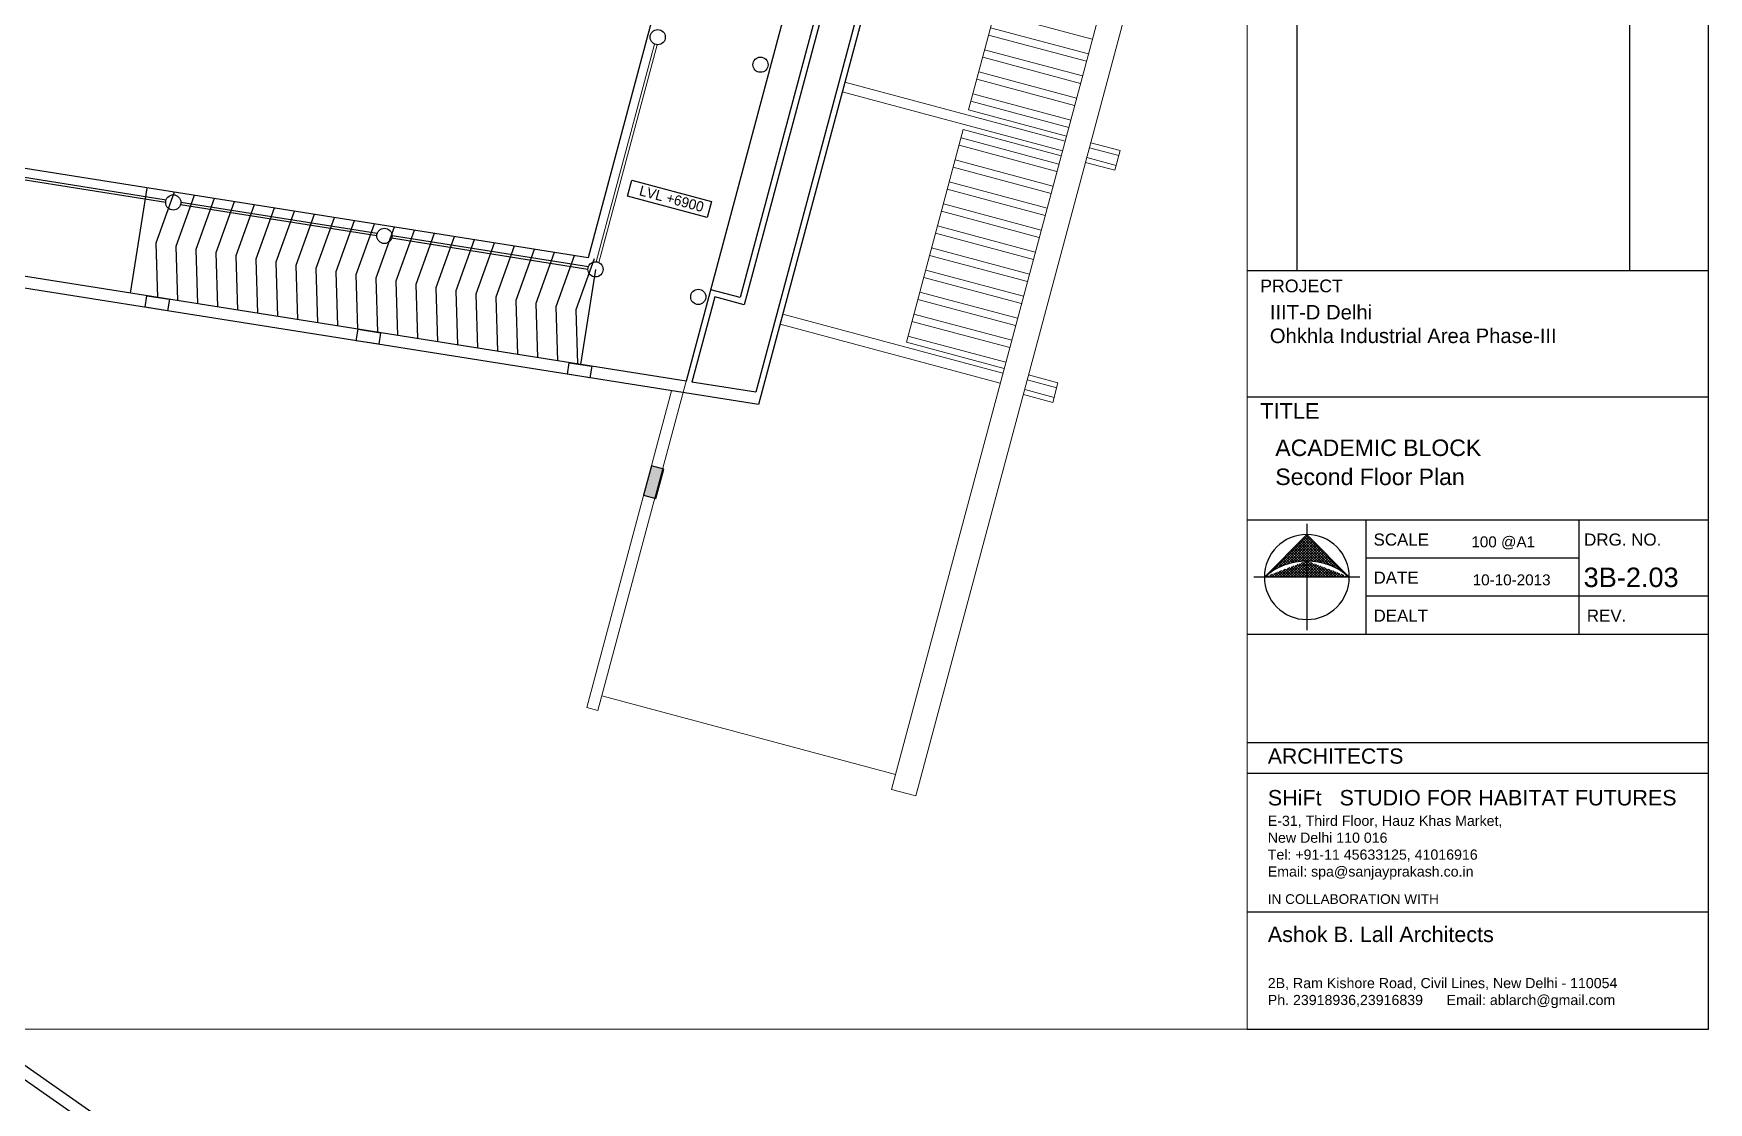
# Model space of a CAD drawing. Header units: millimetres. Extents: x 897770 to 1185420, y -692043 to -233237.
# Drawn here: x 948110 to 981185, y -473146 to -452049 of the extents above; entities that cross this region are included whole.
import ezdxf
from ezdxf.enums import TextEntityAlignment as Align

# ---------------------------------------------------------------- set-up
doc = ezdxf.new("R2010")
doc.units = ezdxf.units.MM
doc.header["$MEASUREMENT"] = 0
for name, color, linetype in [('A-Anno Tags', 6, 'Continuous'), ('A-Ele 10', 3, 'Continuous'), ('A-Elevation', 4, 'Continuous'), ('A-Wall Patt', 8, 'Continuous'), ('S-Conc Patt', 9, 'Continuous')]:
    doc.layers.add(name, color=color, linetype=linetype)
for name, color, linetype, lineweight in [('A-Detail Lines', 8, 'Continuous', 25), ('Ann_TitleBlock 2', 5, 'Continuous', 25), ('Anno_Tittleblock', 5, 'Continuous', 13), ('ele l', 6, 'Continuous', 15), ('elevation', 4, 'Continuous', 13), ('S-Concrete', 40, 'Continuous', 30)]:
    doc.layers.add(name, color=color, linetype=linetype, lineweight=lineweight)
doc.styles.get("Standard").update_dxf_attribs({"font": 'trebuc.ttf'})
doc.styles.add('TITLE', font='swissel.ttf', dxfattribs={"height": 4.3})

# ---------------------------------------------------------------- blocks, each defined once
blk = doc.blocks.new('lecture roof plan')
at = {"layer": 'A-Elevation'}
for points in [[(598018.9, -439202.2), (601248.9, -439202.2), (601248.9, -412982.2), (585896.5, -412982.2), (585896.5, -416442.2), (583988.9, -416442.2), (583988.9, -431272.2), (590838.9, -431272.2), (590838.9, -435442.2)], [(591068.9, -432372.2), (593218.9, -432372.2), (593218.9, -431042.2), (584218.9, -431042.2), (584218.9, -416672.2), (586841.3, -416672), (586841.3, -413212), (601018.9, -413212.2), (601018.9, -438972.2), (598018.9, -438972.2)]]:
    blk.add_lwpolyline(points, dxfattribs=at)
blk = doc.blocks.new('block rt')
at = {"layer": 'S-Conc Patt'}
blk.add_hatch(color=256, dxfattribs=at).paths.add_polyline_path([(859583, -303046), (859428, -303626), (859669, -303690), (859825, -303111)])
at = {"layer": 'S-Concrete'}
blk.add_lwpolyline([(859583, -303046), (859428, -303626), (859669, -303690), (859825, -303111), (859583, -303046)], dxfattribs=at)
blk = doc.blocks.new('block rt lft')
at = {"color": 6}
blk.add_blockref('block rt', (0, 0), dxfattribs=at)
blk = doc.blocks.new('IIITD WD A1- L Format Library')
at = {"layer": 'A-Wall Patt'}
h = blk.add_hatch(dxfattribs=at)
h.set_pattern_fill('ANSI37', color=256, scale=3.12893, angle=-90, style=0)
h.set_pattern_definition([(315, (787.2798, 94.2132), (0.276561, 0.276561), []), (45, (787.2798, 94.2132), (-0.276561, 0.276561), [])])
edge = h.paths.add_edge_path()
edge.add_ellipse((787.28, 75.6), major_axis=(0, -13.19), ratio=0.999632, start_angle=138.4541, end_angle=180, ccw=False)
edge.add_line((796.02, 85.47), (787.28, 94.21))
edge.add_line((787.28, 94.21), (778.54, 85.47))
edge.add_ellipse((787.28, 75.6), major_axis=(0, -13.19), ratio=0.999632, start_angle=180, end_angle=221.5459, ccw=False)
for p, q in [((870, -7.57), (870, 573.91)), ((785.25, 203.05), (785.25, 148.57)), ((853.73, 203.05), (853.73, 148.57)), ((775, 148.57), (870, 148.57)), ((775, 122.55), (870, 122.55)), ((775, 97.24), (870, 97.24)), ((775, 97.24), (870, 97.24)), ((799.51, 73.74), (799.51, 97.24)), ((843.37, 73.74), (843.37, 97.24)), ((787.28, 94.21), (778.54, 85.47)), ((787.28, 96.4), (787.28, 94.21)), ((796.02, 85.47), (787.28, 94.21)), ((787.28, 88.78), (787.28, 74.53)), ((799.51, 89.41), (843.37, 89.41)), ((798.21, 85.47), (776.35, 85.47)), ((799.51, 81.57), (843.37, 81.57)), ((843.37, 81.57), (870, 81.57)), ((775, 73.74), (846.02, 73.74)), ((775, 73.74), (870, 73.74)), ((775, 51.39), (870, 51.39)), ((775, 45.13), (870, 45.13)), ((775, 16.54), (870, 16.54)), ((775, -7.57), (870, -7.57))]:
    blk.add_line(p, q)
at = {"extrusion": (0, 0, -1)}
for centre, major_axis, start_param, end_param in [((787.28, 85.47), (0, -8.75), -1.570796, 4.712389), ((787.28, 75.6), (0, -13.19), 2.416481, 3.866705)]:
    blk.add_ellipse(centre, major_axis=major_axis, ratio=0.999632, start_param=start_param, end_param=end_param, dxfattribs=at)
at = {"layer": 'Anno_Tittleblock', "color": 5}
blk.add_lwpolyline([(0, -7.57), (775, -7.57), (775, 573.91), (0, 573.91)], close=True, dxfattribs=at)
at = {"style": 'TITLE'}
for s, height, p in [('PROJECT', 2.611, (777.68, 144.09)), ('TITLE', 3.207, (777.68, 118.06))]:
    blk.add_text(s, height=height, dxfattribs=at).set_placement(p)
at = {"attachment_point": 1}
for s, insert, char_height in [('{\\fSwis721 LtEx BT|b0|i0|c0|p34;SCALE}', (801.02, 94.43), 2.4923), ('{\\fSwis721 LtEx BT|b0|i0|c0|p34;DRG. NO.}', (844.38, 94.43), 2.5), ('{\\fSwis721 LtEx BT|b0|i0|c0|p34;DATE}', (801.02, 86.6), 2.4923), ('{\\fSwis721 LtEx BT|b0|i0|c0|p34;DEALT}', (801.02, 78.77), 2.4923), ('{\\fSwis721 LtEx BT|b0|i0|c0|p34;REV.}', (844.95, 78.77), 2.4923), ('{\\fSwis721 LtEx BT|b0|i0|c0|p34;\\H1.5645x;ARCHITECTS\\H0.6392x;\\P\\H0.99998x;\\P\\H1.586x;SHiFt   STUDIO FOR HABITAT FUTURES\\P\\H0.65838x;E-31, Third Floor, Hauz Khas Market, \\PNew Delhi 110 016\\PTel: +91-11 45633125, 41016916\\PEmail: spa@sanjayprakash.co.in}', (779.24, 50.18), 2), ('{\\fSwis721 LtEx BT|b0|i0|c0|p34;IN COLLABORATION WITH\\P\\P\\H1.586x;Ashok B. Lall Architects\\P\\P\\H0.6584x;2B, Ram Kishore Road, Civil Lines, New Delhi - 110054\\PPh. 23918936,23916839      Email: ablarch@gmail.com}', (779.24, 20.18), 2)]:
    blk.add_mtext(s, dxfattribs=dict(at, insert=insert, char_height=char_height))
at = {"style": 'TITLE'}
for tag, p, height in [('PROJECT NAME 1', (779.17, 137.4), 2.98), ('PROJECT NAME 2', (779.17, 132.23), 2.98), ('PROJECT_NAME_3', (779.17, 127.37), 2.98), ('1:100@A1', (818.06, 91.92), 2.25), ('03.04.11', (821.96, 84.64), 2.25), ('A-2.03', (844.81, 84.28), 4), ('A', (858.85, 75.94), 3.66), ('AC', (827.5, 76.14), 2.25)]:
    blk.add_attdef(tag, p, '', height=height, dxfattribs=at)
for p in [(780.3, 113.01), (780.3, 106.37)]:
    blk.add_attdef('FIRST FLOOR PLAN', text='', height=3.39, dxfattribs=at).set_placement(p, align=Align.TOP_LEFT)

msp = doc.modelspace()

# ---------------------------------------------------------------- linework, layer by layer
at = {"layer": 'A-Anno Tags', "elevation": 0}
msp.add_lwpolyline([(959924.9, -454941.2), (961497.6, -455362.6), (961412.2, -455681.5), (959839.4, -455260)], close=True, dxfattribs=at)
at = {"layer": 'A-Detail Lines'}
for p, q in [((950350.5, -455098.3), (950022, -457172.5)), ((959208.4, -456703.8), (958911.2, -458580.4))]:
    msp.add_line(p, q, dxfattribs=at)
for points in [[(950886.6, -455183.2), (950524.8, -456189), (950558.1, -457257.4)], [(951281.7, -455245.8), (950919.9, -456251.6), (950953.2, -457319.9)], [(951676.8, -455308.4), (951315, -456314.2), (951348.2, -457382.5)], [(952071.8, -455371), (951710, -456376.7), (951743.3, -457445.1)], [(952466.9, -455433.5), (952105.1, -456439.3), (952138.4, -457507.7)], [(952862, -455496.1), (952500.2, -456501.9), (952533.5, -457570.2)], [(953257.1, -455558.7), (952895.3, -456564.5), (952928.5, -457632.8)], [(953652.1, -455621.2), (953290.3, -456627), (953323.6, -457695.4)], [(954047.2, -455683.8), (953685.4, -456689.6), (953718.7, -457758)], [(954442.3, -455746.4), (954080.5, -456752.2), (954113.8, -457820.5)], [(954837.4, -455809), (954475.6, -456814.8), (954508.8, -457883.1)], [(955232.4, -455871.5), (954870.6, -456877.3), (954903.9, -457945.7)], [(955627.5, -455934.1), (955265.7, -456939.9), (955299, -458008.3)], [(956022.6, -455996.7), (955660.8, -457002.5), (955694.1, -458070.8)], [(956417.7, -456059.3), (956055.9, -457065.1), (956089.1, -458133.4)], [(956812.7, -456121.8), (956450.9, -457127.6), (956484.2, -458196)], [(957207.8, -456184.4), (956846, -457190.2), (956879.3, -458258.6)], [(957602.9, -456247), (957241.1, -457252.8), (957274.4, -458321.1)], [(957998, -456309.6), (957636.2, -457315.3), (957669.4, -458383.7)], [(958393, -456372.1), (958031.2, -457377.9), (958064.5, -458446.3)], [(958788.1, -456434.7), (958426.3, -457440.5), (958459.6, -458508.9)], [(959183.2, -456497.3), (958821.4, -457503.1), (958854.7, -458571.4)]]:
    msp.add_lwpolyline(points, dxfattribs=at)
at = {"layer": 'A-Ele 10'}
for p, q in [((967195, -435784, 0), (960998.1, -458910.9, 0)), ((961636.8, -446868.2, 0), (959061.8, -456478.1, 0)), ((964631.1, -447670.5, 0), (962061.3, -457261.2, 0)), ((964772, -447589.2, 0), (962142.6, -457402, 0)), ((959061.8, -456478.1, 0), (937517.4, -453065.8, 0)), ((961563.1, -457246.7, 0), (961112.3, -458929, 0)), ((962061.3, -457261.2, 0), (961481.8, -457105.9, 0)), ((962142.6, -457402, 0), (961563.1, -457246.7, 0))]:
    msp.add_line(p, q, dxfattribs=at)
at = {"layer": 'A-Elevation', "ltscale": 0.5}
for p, q in [((950720.2, -455384.7, 0), (946843.2, -454770.6, 0)), ((950728, -455335.3, 0), (946851, -454721.2, 0)), ((954889.3, -456045, 0), (951012.3, -455431, 0)), ((954897.1, -455995.6, 0), (951020.2, -455381.6, 0)), ((959058.4, -456705.3, 0), (955181.4, -456091.3, 0)), ((959066.2, -456655.9, 0), (955189.3, -456041.9, 0))]:
    msp.add_line(p, q, dxfattribs=at)
at = {"layer": 'A-Elevation', "ltscale": 0.5, "elevation": 0}
for points in [[(968643.8, -436172.2), (962428, -459370.3), (937334.1, -455395.8)], [(968532.8, -436142.5), (962373.6, -459128.8), (961112.3, -458929)], [(960998.1, -458910.9), (937352.2, -455165.8)]]:
    msp.add_lwpolyline(points, dxfattribs=at)
at = {"layer": 'A-Elevation', "ltscale": 0.5}
for points in [[(950350.7, -457224.5), (950795.2, -457294.9), (950759.2, -457522.1), (950314.7, -457451.7)], [(954519.8, -457884.9), (954964.3, -457955.3), (954928.3, -458182.4), (954483.8, -458112)], [(958688.9, -458545.2), (959133.4, -458615.6), (959097.4, -458842.7), (958653, -458772.3)]]:
    msp.add_lwpolyline(points, close=True, dxfattribs=at)
for centre in [(960436.2, -452121.3), (962464.7, -452664.8), (950870.2, -455383.1), (955039.3, -456043.4), (959208.4, -456703.8), (961236.8, -457247.3)]:
    msp.add_circle(centre, 150, dxfattribs=at)
at = {"layer": 'ele l'}
for p, q in [((959222.5, -456554.4, 0), (960373.8, -452257.7)), ((959270.8, -456567.4, 0), (960422.1, -452270.7))]:
    msp.add_line(p, q, dxfattribs=at)
at = {"layer": 'elevation', "color": 6}
for p, q in [((965051.5, -466965.7, 0), (974698.7, -430961.8, 0)), ((965534.5, -467095.2, 0), (975181.7, -431091.2, 0)), ((966573.3, -453558.7, 0), (967915.3, -448550.5, 0)), ((969017.8, -452163.3, 0), (967085.9, -451645.7, 0)), ((968901.3, -452598, 0), (966969.5, -452080.3, 0)), ((968940.1, -452453.1, 0), (967008.3, -451935.4, 0)), ((968823.7, -452887.7, 0), (966891.8, -452370.1, 0)), ((968784.9, -453032.6, 0), (966853, -452515, 0)), ((964132.6, -453008.2), (968479.3, -454172.9)), ((968668.4, -453467.3, 0), (966736.5, -452949.7, 0)), ((968707.2, -453322.4, 0), (966775.4, -452804.8, 0)), ((964080.9, -453201.4), (968427.5, -454366.1)), ((964080.9, -453201.4), (968427.5, -454366.1, 0)), ((968551.9, -453902, 0), (966620.1, -453384.3, 0)), ((968590.7, -453757.1, 0), (966658.9, -453239.4, 0)), ((966573.3, -453558.7), (968505.2, -454076.3)), ((965345.5, -458141.1, 0), (966469.8, -453945.1, 0)), ((968357.8, -454626.4, 0), (966426, -454108.8, 0)), ((966469.8, -453945.1), (968401.7, -454462.7)), ((968319, -454771.3, 0), (966387.1, -454253.7, 0)), ((968962.3, -454302.3), (969541.8, -454457.6)), ((968988.2, -454205.7), (969567.7, -454361)), ((969464.2, -454747.4, 0), (969567.7, -454361, 0)), ((968202.5, -455206, 0), (966270.7, -454688.3, 0)), ((968241.3, -455061.1, 0), (966309.5, -454543.4, 0)), ((968884.6, -454592.1), (969464.2, -454747.4)), ((968910.5, -454495.5), (969490.1, -454650.8)), ((968910.5, -454495.5, 0), (969490.1, -454650.8, 0)), ((968124.9, -455495.7, 0), (966193, -454978.1, 0)), ((968008.4, -455930.4, 0), (966076.5, -455412.8, 0)), ((968086, -455640.6, 0), (966154.2, -455123, 0)), ((967969.6, -456075.3, 0), (966037.7, -455557.7, 0)), ((967853.1, -456510, 0), (965921.3, -455992.3, 0)), ((967891.9, -456365.1, 0), (965960.1, -455847.4, 0)), ((967736.6, -456944.6, 0), (965804.8, -456427, 0)), ((967775.5, -456799.7, 0), (965843.6, -456282.1, 0)), ((967659, -457234.4, 0), (965727.1, -456716.8, 0)), ((967620.2, -457379.3, 0), (965688.3, -456861.7, 0)), ((967503.7, -457814, 0), (965571.9, -457296.3, 0)), ((967542.5, -457669.1, 0), (965610.7, -457151.4, 0)), ((962904.8, -457590.7), (967251.4, -458755.4, 0)), ((967387.2, -458248.6, 0), (965455.4, -457731, 0)), ((967426.1, -458103.7, 0), (965494.2, -457586.1, 0)), ((962853, -457783.9), (967199.7, -458948.6)), ((967309.6, -458538.4, 0), (965377.7, -458020.8, 0)), ((965345.5, -458141.1), (967277.3, -458658.8)), ((959255.9, -465412.8, 0), (960998.1, -458910.9, 0)), ((967734.4, -458884.8, 0), (968314, -459040.1, 0)), ((967760.3, -458788.2), (968339.8, -458943.5)), ((968236.3, -459329.9, 0), (968339.8, -458943.5, 0)), ((960709.8, -459098.1, 0), (959033.8, -465353.3, 0)), ((967656.8, -459174.6), (968236.3, -459329.9)), ((967682.6, -459078), (968262.2, -459233.3)), ((959255.9, -465412.8, 0), (959033.8, -465353.3, 0)), ((959333.6, -465123.1), (965129.1, -466676)), ((965051.5, -466965.7, 0), (965534.5, -467095.2, 0))]:
    msp.add_line(p, q, dxfattribs=at)

# ---------------------------------------------------------------- block references
at = {"color": 6}
msp.add_blockref('block rt lft', (100729.7, -157533), dxfattribs=at)
at = {"layer": 'A-Anno Tags', "rotation": 324.9999694210782}
msp.add_blockref('lecture roof plan', (699943.9, 205388.8, 0), dxfattribs=at)
at = {"layer": 'Ann_TitleBlock 2'}
ref = msp.add_blockref('IIITD WD A1- L Format Library', (897769.8, -470970.5), dxfattribs=dict(at, xscale=95.87942333735619, yscale=95.87942333735619, zscale=95.87942333735619))
ref.add_attrib('FIRST FLOOR PLAN', 'ACADEMIC BLOCK', dxfattribs={"layer": '0', "height": 325.408, "style": 'TITLE'}).set_placement((972631.4, -460061.6), align=Align.TOP_LEFT)
ref.add_attrib('FIRST FLOOR PLAN', 'Second Floor Plan', dxfattribs={"layer": '0', "height": 325.408, "style": 'TITLE'}).set_placement((972631.4, -460635.1), align=Align.TOP_LEFT)
ref.add_attrib('A-2.03', '3B-2.03', (978718.9, -462973.2), dxfattribs={"layer": '0', "height": 383.52, "style": 'TITLE'})
ref.add_attrib('06.05.04??', '10-10-2013', (976528.5, -462939.1), dxfattribs={"layer": '0', "height": 215.27, "style": 'TITLE'})
ref.add_attrib('1:100@A1', '100 @A1', (976502.3, -462188.9), dxfattribs={"layer": '0', "height": 215.27, "style": 'TITLE'})
ref.add_attrib('PROJECT NAME 2', 'IIIT-D Delhi', (972522.5, -457692.5), dxfattribs={"layer": '0', "height": 286.077, "style": 'TITLE'})
ref.add_attrib('PROJECT_NAME_3', 'Ohkhla Industrial Area Phase-III', (972522.5, -458158.3), dxfattribs={"layer": '0', "height": 286.077, "style": 'TITLE'})

# ---------------------------------------------------------------- texts
at = {"layer": 'A-Anno Tags', "insert": (961338.6, -455479.3, 0), "char_height": 200, "attachment_point": 6, "rotation": 344.99999}
msp.add_mtext('{\\fCentury Gothic|b0|i0|c0|p34;LVL +6900}', dxfattribs=at)

doc.saveas('drawing.dxf')
